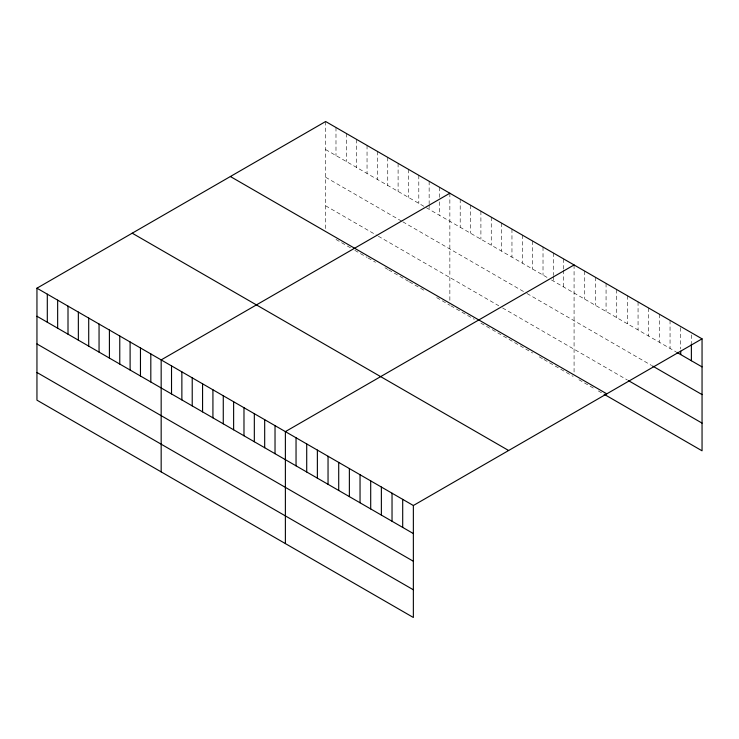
<?xml version="1.0" encoding="UTF-8"?>
<svg xmlns="http://www.w3.org/2000/svg" width="739" height="739" viewBox="0 0 739 739"><rect width="100%" height="100%" fill="white"/><g stroke="black" fill="none" stroke-linecap="round" stroke-linejoin="round"><path stroke-width="0.55" stroke-dasharray="3.69 2.77" d="M325.64 121.519L325.64 230.032M325.64 149.574L547.719 277.79M551.488 279.97L675.871 351.782M325.64 177.268L401.859 221.275M402.801 221.82L526.076 292.995M527.018 293.531L651.632 365.482M325.64 205.802L377.398 235.676M378.331 236.221L498.788 305.761M502.548 307.941L627.393 380.012M335.986 239.464L346.342 245.44M347.284 245.985L351.043 248.156M354.812 250.336L367.043 257.394M367.985 257.939L375.514 262.29M384.927 267.721L387.744 269.347M388.686 269.892L408.445 281.3M409.388 281.845L424.445 290.538M436.675 297.595L449.857 305.207M450.799 305.752L474.318 319.331M480.904 323.137L491.259 329.114M492.202 329.659L532.662 353.02M539.248 356.817L543.017 358.997M543.959 359.533L573.131 376.382M578.914 379.717L595.403 389.241M598.313 390.913L602.183 393.157M691.381 334.924L691.381 342.785M680.721 327.645L680.721 348.965M670.051 320.366L670.051 348.42M659.391 314.204L659.391 342.268M648.722 308.052L648.722 336.106M638.062 301.891L638.062 329.954M627.393 295.739L627.393 323.793M616.732 289.577L616.732 317.641M606.063 283.425L606.063 311.479M595.403 277.264L595.403 305.318M584.734 271.102L584.734 299.166M574.074 264.95L574.074 373.463M563.718 258.973L563.718 269.07M563.718 270.197L563.718 287.028M553.363 252.997L553.363 275.444M553.363 276.562L553.363 281.051M543.017 247.02L543.017 275.074M532.662 241.043L532.662 269.098M522.316 235.067L522.316 263.121M511.961 229.09L511.961 257.154M501.615 223.113L501.615 251.177M491.259 217.137L491.259 245.2M480.904 211.16L480.904 239.224M470.558 205.183L470.558 233.247M460.203 199.207L460.203 227.27M449.857 193.23L449.857 300.588M439.502 187.253L439.502 197.359M439.502 201.849L439.502 215.317M429.147 181.277L429.147 203.724M429.147 204.851L429.147 209.34M418.801 175.3L418.801 203.364M408.445 169.323L408.445 197.387M398.099 163.356L398.099 191.41M387.744 157.379L387.744 185.434M377.398 151.403L377.398 179.457M367.043 145.426L367.043 173.48M356.688 139.449L356.688 167.504M346.342 133.473L346.342 161.527M335.986 127.496L335.986 155.55"/><path stroke-width="1.11" d="M36.95 288.192L413.36 505.513L413.36 617.481L36.95 400.159L36.95 288.192L325.64 121.519L702.05 338.841L702.05 450.808L604.123 394.275M449.857 193.23L161.167 359.902L161.167 471.879M574.074 264.95L285.383 431.622L285.383 543.59M413.36 505.513L702.05 338.841M676.841 352.346L702.05 366.895M652.602 366.036L702.05 394.589M628.362 380.576L702.05 423.114M230.374 176.519L606.784 393.841M132.216 233.191L508.626 450.504M36.95 316.246L413.36 533.567M36.95 343.94L413.36 561.261M36.95 372.474L413.36 589.787M691.381 343.903L691.381 360.743M680.721 351.21L680.721 354.581M402.7 499.352L402.7 527.415M392.03 493.19L392.03 521.254M381.37 487.038L381.37 515.092M370.701 480.877L370.701 508.94M360.041 474.724L360.041 502.779M349.371 468.563L349.371 496.626M338.711 462.411L338.711 490.465M328.042 456.249L328.042 484.313M317.373 450.097L317.373 478.151M306.713 443.936L306.713 471.99M296.043 437.774L296.043 465.838M275.028 425.646L275.028 453.7M264.682 419.669L264.682 447.723M254.327 413.692L254.327 441.746M243.981 407.716L243.981 435.77M233.626 401.739L233.626 429.793M223.27 395.762L223.27 423.826M212.924 389.786L212.924 417.849M202.569 383.809L202.569 411.872M192.223 377.832L192.223 405.896M181.868 371.856L181.868 399.919M171.522 365.879L171.522 393.942M150.811 353.926L150.811 381.989M140.465 347.949L140.465 376.012M130.11 341.972L130.11 370.036M119.764 335.996L119.764 364.059M109.409 330.028L109.409 358.082M99.054 324.051L99.054 352.106M88.708 318.075L88.708 346.129M78.352 312.098L78.352 340.152M68.006 306.122L68.006 334.176M57.651 300.145L57.651 328.199M47.305 294.168L47.305 322.222"/></g></svg>
